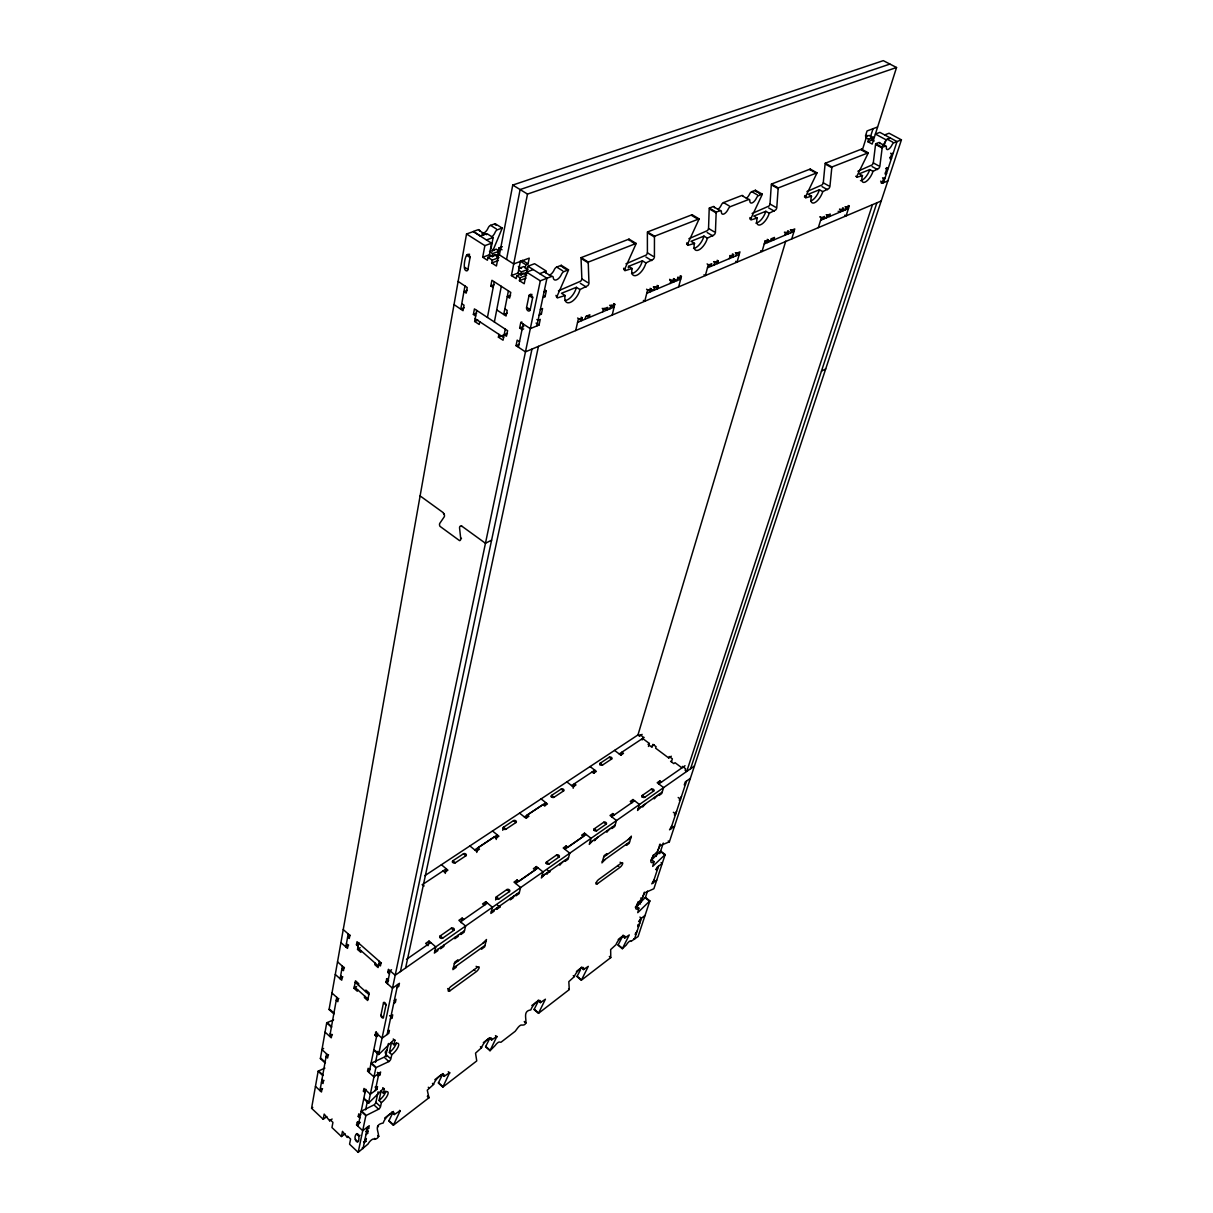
<?xml version="1.0" encoding="UTF-8"?>
<svg xmlns="http://www.w3.org/2000/svg" width="1213" height="1213" viewBox="0 0 1213 1213"><rect width="100%" height="100%" fill="white"/><g stroke="black" fill="none" stroke-linecap="round" stroke-linejoin="round"><path stroke-width="1.5" d="M625.923 263.858L646.362 254.988A3.184 1.516 -59.9 0 0 647.408 252.82L647.378 232.729A3.23 1.547 -60.3 0 1 647.499 231.971L692.092 214.731L699.082 218.856L654.58 236.232A3.23 1.547 -60.2 0 0 654.459 236.99L654.414 257.065A3.184 1.516 -59.8 0 1 653.352 259.233L645.923 262.948A11.175 5.352 -59.6 0 1 636.658 275.321A11.175 5.352 -59.6 0 1 632.109 268.528L628.577 266.36A11.175 5.383 -59.7 0 0 628.289 267.921M538.436 1000.937L534.054 1009.58L538.466 1013.355L545.41 999.209L540.391 1002.62A7.263 2.305 -50.6 0 0 536.904 1001.756A7.263 2.305 -50.6 0 0 530.839 1009.929C519.619 1011.308 531.4 1025.834 521.726 1025.076A4.17 1.319 -50.3 0 0 517.299 1028.472L515.191 1031.308L500.954 1042.27L499.665 1042.073A4.215 1.349 -50 0 0 495.131 1045.561L490.007 1050.716L485.549 1046.804L489.082 1039.708M688.863 238.734L707.497 230.591A3.093 1.41 -60.3 0 0 708.544 228.484L709.196 208.818A3.139 1.44 -60.7 0 1 709.332 208.075L713.199 206.574A3.108 1.425 -60.7 0 1 714.427 207.711M746.389 198.295A6.141 2.744 -60.9 0 0 749.589 194.095L750.028 193.292A3.063 1.365 -60.9 0 1 751.742 191.669L755.426 190.244L762.295 194.171L758.61 195.611A3.078 1.349 -60.8 0 0 756.912 197.234L756.457 198.037A6.156 2.729 -60.8 0 1 752.151 202.889A6.156 2.729 -60.8 0 1 749.831 200.63A3.078 1.365 -60.8 0 0 748.679 199.493L730.423 206.619A3.108 1.41 -60.7 0 0 728.679 208.272L728.225 209.091A6.232 2.82 -60.7 0 1 723.812 214.034A6.232 2.82 -60.7 0 1 721.371 211.759A3.123 1.425 -60.6 0 0 720.143 210.622L716.292 212.139A3.139 1.425 -60.6 0 0 716.155 212.882L715.412 232.547A3.093 1.41 -60.3 0 1 714.381 234.655L707.406 238.157A10.872 4.973 -60.1 0 1 698.461 250.105A10.872 4.973 -60.1 0 1 694.518 243.358L691.046 241.296L703.965 236.11L707.406 238.157M538.466 1013.355L569.276 989.596L568.821 981.635L574.371 976.571A7.081 2.214 -51.1 0 1 580.314 968.581A7.081 2.214 -51.1 0 1 583.498 969.581L588.29 966.352L581.361 980.21L610.776 957.603L610.655 949.567L615.992 944.684A6.899 2.123 -51.6 0 1 621.799 936.876A6.899 2.123 -51.6 0 1 624.725 937.998L629.289 934.935L622.314 948.702L617.978 945.185L623.209 935.162M752.105 213.473L768.981 206.058A3.002 1.304 -60.7 0 0 770.012 204.027L771.301 184.785A3.048 1.334 -61.1 0 1 771.453 184.058L810.223 169.062L816.971 172.822A2.987 1.258 -61.1 0 1 816.683 173.595L805.796 196.218A2.957 1.243 -60.8 0 0 805.72 197.84L811.527 196.172A10.265 4.276 -60.8 0 0 814.439 202.783A10.265 4.276 -60.8 0 0 822.763 191.639L828.904 188.515A2.926 1.213 -60.9 0 0 829.919 186.529L831.8 167.682A2.972 1.228 -61.2 0 1 831.966 166.969L868.25 152.808L861.624 149.199A2.896 1.183 -61.4 0 1 861.412 149.76M490.007 1050.716L496.921 1036.387L491.614 1039.981A7.49 2.411 -49.9 0 0 487.793 1039.298A7.49 2.411 -49.9 0 0 481.561 1047.683L475.526 1053.157L476.754 1060.935L442.836 1087.075L438.333 1083.027L442.972 1073.566M816.971 172.822L778.291 187.924A3.048 1.319 -61 0 0 778.14 188.652L776.76 207.893A3.002 1.304 -60.6 0 1 775.729 209.925L769.224 213.23A10.538 4.594 -60.5 0 1 760.612 224.754A10.538 4.594 -60.5 0 1 757.23 218.067L753.834 216.096L765.843 211.274L769.224 213.23M324.887 1068.092L318.594 1070.958A2.305 0.849 -47.8 0 0 318.14 1071.246L311.574 1108.288L323.219 1119.296L324.174 1114.095L329.678 1120.827L329.936 1119.523L332.938 1122.374L331.953 1127.544L341.459 1136.536L342.475 1131.365L347.297 1137.46L347.57 1136.156L350.602 1139.037L349.556 1144.193L358.184 1152.35L368.085 1143.995A4.564 1.501 -48.3 0 1 371.466 1139.962A4.564 1.501 -48.3 0 1 374.104 1139.356C385.4 1137.718 369.586 1125.467 383.217 1123.026A7.96 2.623 -48.6 0 1 389.767 1114.231A7.96 2.623 -48.6 0 1 394.286 1114.55L400.26 1110.653L393.346 1125.239L388.812 1121.024L393.437 1111.442M806.948 191.563L822.262 184.801A2.926 1.213 -61 0 0 823.278 182.814L825.098 163.967A2.972 1.243 -61.3 0 1 825.249 163.255L862.761 148.653L866.977 135.386L865.476 135.962L867.068 130.943L877.484 127.031M857.879 171.23L872.283 164.832A2.851 1.137 -61.1 0 0 873.299 162.906L875.559 144.438A2.896 1.152 -61.4 0 1 875.725 143.74L878.894 142.528A2.866 1.152 -61.4 0 1 879.774 143.65M393.346 1125.239L428.932 1097.795L427.279 1090.138L433.587 1084.437A7.718 2.517 -49.3 0 1 439.97 1075.855A7.718 2.517 -49.3 0 1 444.125 1076.371L449.705 1072.565L442.836 1087.075M651.775 859.774L660.645 851.026L665.179 854.559L652.7 866.4L653.989 861.624A7.111 2.274 -52.4 0 1 651.108 860.062A7.111 2.274 -52.4 0 1 657.112 851.996L659.948 845.734L669.379 841.822L901.426 139.844L893.905 142.785A2.866 1.137 -61.4 0 0 892.389 144.271L891.964 145.014A5.747 2.274 -61.4 0 1 888.068 149.457A5.747 2.274 -61.4 0 1 886.354 147.213A2.881 1.137 -61.3 0 0 885.49 146.076L882.321 147.319A2.896 1.152 -61.4 0 0 882.154 148.001L879.819 166.469A2.851 1.137 -61.1 0 1 878.803 168.395L873.026 171.367A10.007 4.003 -61 0 1 864.96 182.177A10.007 4.003 -61 0 1 862.473 175.627L859.183 173.823L869.766 169.577L873.026 171.367M569.322 989.429L568.594 988.671M323.916 1061.026L325.448 1062.452A2.32 0.849 -47.9 0 1 324.963 1062.846L320.368 1058.6L326.706 1022.862A2.35 0.895 -48.1 0 1 327.176 1022.589L333.605 1019.845M334.182 1013.522A2.381 0.91 -48.2 0 1 333.802 1013.81L329.072 1009.519L466.535 233.988L473.282 231.607L491.583 243.207L489.415 254.775L482.713 257.232L484.866 245.633L491.583 243.207M326.585 1053.87L319.959 1090.608L322.582 1088.698M336.774 997.359L329.739 1036.387L332.423 1034.492M342.384 966.17L340.11 978.77L342.87 976.89M348.192 933.919L345.857 946.959L348.647 945.079M464.973 285.874L460.804 309.042L464.321 307.677M378.759 1136.49L378.001 1135.777M358.108 946.292L356.44 944.836L357.031 941.697L381.049 962.819L380.427 965.942L378.729 964.456L381.352 962.652M475.678 315.941L473.388 314.44L474.419 308.906L507.595 330.679L506.473 336.213L504.153 334.682L507.428 333.348M361.14 950.795L360.852 952.357L357.532 949.415L358.699 943.168M479.741 321.718L479.226 324.478L474.647 321.46L476.724 310.422M487.944 257.338L492.266 260.098L498.968 257.611L494.646 254.866L487.944 257.338L487.414 260.234L482.713 257.232M490.962 249.074L493.13 237.536L486.959 233.654L480.272 236.035M357.608 989.747L357.319 991.248L354.06 988.337L355.485 980.786L358.76 983.713L358.472 985.229M492.66 253.608L489.506 251.591L496.162 249.165L499.316 251.152L492.66 253.608L492.114 256.489L497.103 254.654M520.165 261.129L525.866 264.737L528.064 263.903L529.247 258.111L513.706 263.964L498.649 254.396L496.435 265.996L491.72 262.978L492.266 260.098M493.16 287.481L490.825 285.98L491.917 280.279L510.764 292.424L509.627 298.125L507.261 296.594L510.582 295.305M497.118 257.823L499.013 247.907L502.349 246.679M487.444 317.442L494.252 281.795M499.407 254.866L512.75 185.058L883.291 60.65L896.543 67.503L872.208 144.059L867.871 141.724L868.675 139.237L874.3 136.978M494.373 322.006L501.303 286.329M506.549 259.4L520.119 189.562L889.902 64.077M364.688 996.085L364.4 997.586L367.675 1000.528L369.161 992.992L365.871 990.066L365.583 991.567M375.06 963.061L374.756 964.623L378.107 967.58L379.366 961.348M505.275 329.148L503.046 340.201L498.407 337.138L498.952 334.394M508.399 290.893L503.744 314.485L507.14 313.121M516.768 275.73L519.998 277.792L526.654 275.23L523.425 273.168L516.768 275.73L516.192 278.626L511.416 275.578L527.503 194.08L896.543 67.503M511.416 275.578L518.087 273.031L520.392 261.447M533.235 269.574L526.563 272.121L524.213 283.751L519.422 280.688L519.998 277.792M518.694 268.482L523.667 266.587L528.034 269.362L521.408 271.894L520.832 274.775L527.443 272.243M525.184 268.134L525.866 264.737M526.275 274.502L527.958 266.223L534.584 263.706L546.29 271.09L539.679 273.653M367.039 1129.591L368.661 1128.348L369.222 1125.725L362.717 1130.683L356.531 1124.891L357.896 1121.631M359.806 1117.946L358.244 1116.491L358.79 1113.822L360.352 1115.278M365.007 1092.625L363.43 1091.169L363.991 1088.425L370.314 1094.262L376.94 1089.319L377.516 1086.575L375.863 1087.803L375.075 1087.075M377.561 1075.294L378.35 1076.022L380.018 1074.794L380.609 1072.004L373.938 1076.932L367.554 1071.079L368.13 1068.274L369.722 1069.73M377.789 1035.781L376.515 1036.706L374.893 1035.22L376.333 1031.687M397.045 987.594L398.774 986.381L399.426 983.303L392.481 988.186L385.734 982.227L387.25 978.527M389.449 973.887L387.751 972.401L388.387 969.278L395.195 975.252L694.427 766.055M881.229 200.979L525.456 351.861L516.056 345.66L517.193 340.125L519.543 341.672M523.682 328.92L522.03 329.602L519.664 328.056L520.817 322.446L521.924 321.991M356.501 1133.988C351.725 1138.476 359.852 1148.226 358.805 1136.156A1.698 0.804 55 0 0 357.85 1134.094A1.698 0.804 55 0 0 356.501 1133.988L358.805 1136.156L360.018 1135.232M358.078 1126.331L365.568 1089.88M369.146 1072.535L377.122 1033.779M380.912 1015.326L383.49 1002.802A1.82 0.925 56 0 1 384.976 1002.787A1.82 0.925 56 0 1 385.992 1005.031L383.399 1017.54A1.804 0.91 55.9 0 1 381.928 1017.555A1.804 0.91 55.9 0 1 380.912 1015.326L383.399 1017.54M387.417 983.713L390.086 970.764M518.406 347.206L523.182 323.977M526.578 307.465L529.111 295.184L530.612 294.228L532.765 297.124L530.172 309.785A2.517 1.729 68.9 0 1 527.943 310.755A2.517 1.729 68.9 0 1 526.578 307.465L528.974 309.012M428.932 1097.795L427.431 1096.431M365.629 1109.834L367.433 1101.116M375.499 1062.376L377.789 1051.368M358.184 1152.35L365.841 1115.687A2.335 0.788 -48.3 0 1 366.296 1115.399L378.623 1109.228A2.32 0.773 -48.5 0 0 380.533 1106.665L381.398 1102.647A8.142 2.76 -48.6 0 0 388.084 1093.656A8.142 2.76 -48.6 0 0 383.429 1093.216L381.079 1091.048L379.062 1100.494L381.398 1102.647M364.234 1098.387A2.35 0.804 -48.3 0 1 363.748 1098.796L368.464 1103.163L375.863 1067.774A2.396 0.834 -48.5 0 1 376.318 1067.47L388.888 1061.557A2.365 0.834 -48.7 0 0 390.844 1058.919L391.769 1054.688A8.324 2.926 -48.8 0 0 398.637 1045.454A8.324 2.926 -48.8 0 0 393.922 1044.727L391.496 1042.543L389.358 1052.505L391.769 1054.688M374.135 1049.836A2.411 0.864 -48.6 0 1 373.756 1050.124L378.623 1054.552L540.301 280.84L551.597 276.443A3.366 1.729 -59.1 0 1 553.249 277.565A6.732 3.457 -59.3 0 0 556.54 279.809A6.732 3.457 -59.3 0 0 561.483 274.35A3.351 1.713 -59.3 0 1 563.939 271.621L568.503 269.832L561.27 265.298L556.706 267.072A3.351 1.713 -59.3 0 0 554.235 269.786A6.717 3.472 -59.3 0 1 549.307 275.23M367.6 1126.953L363.005 1148.62L362.247 1147.907M375.287 1090.548L378.941 1073.232M387.129 1034.522L397.697 984.516M400.426 971.598L531.976 349.101M536.874 325.918L546.942 278.247L527.958 266.223M363.521 1141.888L364.279 1142.616L365.886 1141.372L365.674 1138.067M365.977 1134.595L367.6 1133.367L368.146 1130.743L366.523 1131.987L365.765 1131.259M390.389 1019.056L392.102 1017.843L392.724 1014.856L391.026 1016.085M520.817 322.446L530.308 328.632L539.057 325.023L540.24 319.398L538.056 320.293L536.874 319.519M539.163 315.107L541.347 314.212L542.545 308.542L540.361 309.436M542.878 297.534L545.062 296.654L546.29 290.908L545.077 290.134M365.841 1115.687L361.156 1111.335A2.335 0.788 -48.3 0 1 361.626 1111.032L373.968 1104.907A2.32 0.788 -48.4 0 0 375.863 1102.359L378.107 1091.821M375.863 1067.774L371.026 1063.361A2.396 0.849 -48.5 0 1 371.496 1063.073L384.096 1057.19A2.365 0.834 -48.7 0 0 386.052 1054.567L388.418 1043.468M405.627 967.959L538.451 346.357M383.429 1093.216L384.309 1089.138L382.747 1087.697M393.922 1044.727L394.847 1040.436L393.224 1038.965M427.992 945.731L429.038 941.076L435.785 946.883L434.375 953.084L437.726 950.734L438.075 949.188M445.247 873.436L446.278 868.796L422.2 884.777M452.54 862.322L452.889 860.775L463.442 853.8A1.713 1.243 12.5 0 1 465.822 854.013A1.713 1.243 12.5 0 1 465.868 855.802L455.33 862.792A1.713 1.258 12.2 0 1 452.919 862.579A1.713 1.258 12.2 0 1 452.889 860.775L455.33 862.792M575.705 330.558L578.176 319.656L582.316 317.912L581.148 317.169M439.864 937.482L440.213 935.92L451.266 928.233A1.789 1.349 12.5 0 1 453.768 928.445A1.789 1.349 12.5 0 1 453.783 930.386L442.73 938.089A1.789 1.365 12 0 1 440.228 937.876A1.789 1.365 12 0 1 440.213 935.92L442.73 938.089M582.316 317.912L581.694 320.641L577.615 318.033M440.865 947.232L440.501 948.778L443.837 946.443L444.185 944.897M585.121 319.201L585.743 316.472L589.852 314.758L589.23 317.488L586.895 316.002M455.209 937.164L454.845 938.71L458.135 936.406L458.499 934.859M602.77 311.786L603.407 309.088L607.44 307.389L606.788 310.103L603.892 308.269M476.754 852.466L477.846 847.842L494.267 836.925L495.874 838.228L498.922 836.197L492.493 830.996M461.061 922.729L462.153 918.089L463.836 919.499M461.228 932.949L460.864 934.495L464.124 932.206L465.61 926.035L458.893 920.349L462.153 918.089M613.611 303.584L614.779 304.311L610.776 305.994L610.139 308.693L608.971 307.966M612.201 315.077L614.779 304.311M456.497 965.851L456.133 967.322L452.919 969.627L454.708 962.182L457.923 959.877L457.574 961.378M496.208 839.502L497.33 834.908L474.738 849.904M502.743 830.314L503.501 827.251L513.524 820.61A1.668 1.183 14 0 1 515.843 820.837A1.668 1.183 14 0 1 515.919 822.535L505.927 829.192A1.683 1.198 13.7 0 1 503.577 828.964A1.683 1.198 13.7 0 1 503.501 827.251L505.927 829.192M485.003 904.792L485.776 901.699L492.448 907.263L490.901 913.419L494.07 911.19L494.449 909.659M481.849 947.687L481.485 949.173L484.609 946.928L486.474 939.514L482.971 943.244M495.632 899.94L496.405 896.862L506.852 889.584A1.729 1.274 14.3 0 1 509.278 889.796A1.729 1.274 14.3 0 1 509.354 891.646L498.907 898.924A1.744 1.289 14 0 1 496.481 898.712A1.744 1.289 14 0 1 496.405 896.862L498.907 898.924M650.107 288.33L651.26 289.028L650.593 291.696L646.574 289.21M497.087 907.824L496.693 909.356L499.832 907.142L500.226 905.611M657.112 285.404L658.265 286.101L654.444 287.693L653.777 290.362L652.624 289.649M658.265 286.101L657.582 288.755L654.156 286.647M526.533 818.032L527.321 814.969L542.954 804.613L544.546 805.872L547.457 803.946L541.089 798.912M510.658 898.302L510.248 899.834L513.357 897.665L513.751 896.134M670.167 283.478L670.85 280.825L674.595 279.263L673.442 278.565M516.283 883.034L517.087 879.971L518.739 881.335L535.039 870.009L533.402 868.675L536.419 866.567L543.03 871.92L541.347 878.015L544.773 874.391M674.595 279.263L673.897 281.901L669.637 279.293M516.344 894.315L515.934 895.846L519.028 893.678L520.635 887.552L513.994 882.109L517.087 879.971M678.658 286.89L681.403 276.412L680.266 275.715M545.046 805.72L545.85 802.688L524.365 816.956M551.248 796.911L551.642 795.379L561.179 789.072A1.622 1.122 15.2 0 1 563.439 789.299A1.622 1.122 15.2 0 1 563.56 790.921L554.038 797.259A1.638 1.137 15 0 1 551.763 797.032A1.638 1.137 15 0 1 551.642 795.379L554.038 797.259M535.6 869.63L536.419 866.567M546.168 863.52L546.593 861.988L556.494 855.074A1.683 1.213 15.7 0 1 558.859 855.301A1.683 1.213 15.7 0 1 558.981 857.06L549.064 863.974A1.698 1.228 15.5 0 1 546.699 863.762A1.698 1.228 15.5 0 1 546.593 861.988L549.049 863.974M547.275 872.632L546.851 874.164L550.262 870.54M714.032 265.041L714.745 262.448L718.293 260.962L717.171 260.279M718.293 260.962L717.58 263.539L714.214 261.523M573.158 788.268L574.401 783.734L575.978 784.963L573.173 786.828L566.85 781.915M560.163 863.595L559.739 865.112L563.105 861.533M729.347 258.596L730.059 256.034L733.562 254.563L732.44 253.896M565.303 848.979L566.168 845.931L567.805 847.235L583.271 836.47L581.634 835.181L584.514 833.179L591.049 838.335L589.275 844.384L592.581 840.867M733.562 254.563L732.834 257.141L730.044 255.473M565.561 859.82L565.137 861.336L568.063 859.274L569.776 853.194L563.226 847.978L566.168 845.931M735.745 255.913L736.473 253.35L739.945 251.895L737.049 262.129L735.7 261.326M593.945 773.197L594.795 770.179L571.581 785.599M599.783 764.736L600.208 763.235L609.26 757.23A1.592 1.077 16.3 0 1 611.458 757.458A1.592 1.077 16.3 0 1 611.61 759.02L602.558 765.024A1.592 1.077 16.1 0 1 600.359 764.812A1.592 1.077 16.1 0 1 600.208 763.235L602.558 765.024M583.65 836.212L584.514 833.179M593.809 830.359L594.249 828.843L603.68 822.278A1.653 1.152 16.8 0 1 605.954 822.49A1.653 1.152 16.8 0 1 606.121 824.188L596.69 830.753A1.653 1.168 16.6 0 1 594.4 830.541A1.653 1.168 16.6 0 1 594.249 828.843L596.69 830.753M767.238 239.34L768.345 239.992L767.602 242.524L764.827 240.902M594.961 839.214L594.506 840.715L597.797 837.213M621.041 755.168L621.92 752.181L623.482 753.364L620.798 755.138L614.551 750.407M607.213 830.617L606.758 832.118L610.018 828.646M784.735 235.322L785.493 232.805L788.768 231.44L787.662 230.804M611.898 816.561L612.808 813.559L614.415 814.818M424.838 875.68L637.962 734.942L785.751 241.084M788.768 231.44L788.01 233.942L785.266 232.35M612.353 827.008L611.898 828.524L614.688 826.569L616.492 820.534L610.018 815.485L612.808 813.559M637.947 734.957L639.509 736.109L639.948 734.623L643.057 736.943L642.162 739.93M790.74 232.805L791.498 230.303L794.742 228.939L791.74 238.931M605.135 859.456L601.936 862.883L604.135 855.59L606.894 853.634L606.455 855.089M648.455 746.465L649.364 743.493L642.617 738.444M632.094 802.536L633.004 799.534L639.463 804.492L637.598 810.481L640.782 807.085M652.033 747.314L652.943 744.342L656.081 746.692L655.626 748.178L668.727 757.989L671.32 756.215M626.894 843.884L626.454 845.325L629.138 843.399L631.382 836.151L628.243 839.532M641.844 796.926L642.299 795.425L651.26 789.193A1.607 1.092 17.8 0 1 653.473 789.42A1.607 1.092 17.8 0 1 653.671 791.028L644.725 797.275A1.622 1.107 17.6 0 1 642.496 797.062A1.622 1.107 17.6 0 1 642.299 795.425L644.725 797.275M818.32 227.65L821.383 217.779L824.522 216.46L823.748 218.931L819.943 216.763M643.026 805.508L642.572 806.994L645.725 803.613M826.356 217.84L827.13 215.368L830.253 214.064L829.48 216.521L826.22 214.686M654.671 797.35L654.186 798.836L657.325 795.485M658.917 783.886L659.857 780.899L661.464 782.112M842.535 207.848L843.626 208.454L840.548 209.743L839.775 212.199L838.153 211.274M668.727 757.989L669.197 756.503L672.366 758.868L671.426 761.84M843.626 208.454L842.838 210.91L840.139 209.394M659.538 793.924L659.068 795.425L661.722 793.56L663.617 787.601L657.203 782.734L659.857 780.899M845.385 209.849L846.174 207.393L849.206 206.119L848.13 205.513M870.388 137.008L873.042 128.699M849.206 206.119L846.098 215.869L844.809 215.141M635.263 907.172A6.96 2.183 -52 0 0 636.598 906.354L638.083 901.775M651.002 860.305A7.111 2.29 -52.4 0 0 651.699 859.835L653.261 855.044M884.292 145.075L886.006 139.768L890.463 138.055M638.205 905.429L639.039 902.836L640.509 904.003M636.598 906.354L638.811 908.112L637.75 912.676L649.865 900.88L645.452 897.393L636.749 906.066M638.811 908.112A6.96 2.168 -52 0 1 635.946 906.824A6.96 2.168 -52 0 1 641.813 898.939L644.543 892.92L653.883 888.735L665.179 854.559M641.055 902.305L644.376 892.177M656.051 856.393L660.084 844.036M645.301 897.832L647.515 891.085M659.796 853.634L663.268 843.05M872.465 204.694L686.725 771.453L685.118 770.255L685.618 768.769L682.419 766.389M637.189 930.978L635.127 934.45L636.355 933.51L635.627 932.918M639.767 923.138L637.704 926.626L638.917 925.686L637.841 924.822M638.584 921.152L639.312 921.744L640.146 919.181L645.043 915.451M653.883 880.244L651.76 883.837L656.718 880.122M655.626 869.19L656.385 869.782L657.279 867.083L662.253 863.383L661.13 862.504M880.941 182.723L882.018 183.33L883.61 178.447L885.081 177.841M886.551 167.576L888.174 168.455L886.703 169.047L885.081 173.959L886.551 173.368L885.475 172.777M893.193 153.217L891.707 153.808L890.084 158.767L891.555 158.175L889.917 157.296M653.003 882.897L658.523 866.158M670.789 828.888L686.528 781.066M690.576 768.754L876.863 202.829M649.865 900.88L638.068 936.557L630.972 941.409A3.897 1.183 -51.7 0 0 629.213 941.515A3.897 1.183 -51.7 0 0 626.348 944.972L622.314 948.702M492.721 251L501.924 228.923A3.305 1.804 -60 0 0 502.182 228.074L495.222 223.708L490.583 225.345A3.275 1.804 -60 0 0 488.142 227.999A6.596 3.639 -60 0 1 482.001 233.518M580.496 969.763L576.979 976.571L581.33 980.301M558.42 290.817L580.8 281.143A3.275 1.638 -59.2 0 0 581.861 278.914L581.042 258.399A3.321 1.683 -59.7 0 1 581.133 257.626L629.016 239.113L636.128 243.434L588.335 262.084A3.336 1.668 -59.6 0 0 588.244 262.872L588.972 283.372A3.275 1.638 -59.2 0 1 587.911 285.601L579.95 289.558A11.524 5.777 -59 0 1 570.353 302.371A11.524 5.777 -59 0 1 565.122 295.532L557.328 297.928A3.321 1.683 -58.8 0 1 557.131 296.169L568.245 270.696A3.351 1.713 -59.3 0 0 568.503 269.832M632.094 268.528L624.892 270.711A3.23 1.562 -59.6 0 1 624.771 268.983L635.855 244.268A3.245 1.577 -60 0 0 636.128 243.434M694.518 243.358L687.816 245.36A3.123 1.44 -60.1 0 1 687.771 243.661L698.794 219.659A3.154 1.456 -60.5 0 0 699.082 218.856M757.23 218.067L751.014 219.887A3.033 1.334 -60.5 0 1 751.029 218.234L762.007 194.959A3.063 1.349 -60.9 0 0 762.295 194.171M368.464 1103.163A2.365 0.804 -48.4 0 0 368.949 1102.753L382.974 1089.001A2.335 0.804 -48.6 0 1 384.309 1089.138M378.623 1054.552A2.411 0.849 -48.6 0 0 379.108 1054.142L393.497 1040.208A2.396 0.849 -48.9 0 1 394.847 1040.436M364.825 1140.023L366.447 1138.78M639.312 921.744L640.54 920.803L639.812 920.227M384.627 1118.068L391.996 1112.442A7.96 2.638 -48.6 0 0 392.087 1111.745M434.83 1079.691L441.85 1074.324L444.125 1076.371M483.335 1042.619L489.355 1038.025L491.614 1039.981M531.794 1005.577L538.163 1000.725A7.263 2.32 -50.6 0 0 538.314 1000.028M576.433 971.461L581.3 967.747A7.081 2.214 -51.1 0 0 581.467 967.064M618.175 939.559L622.542 936.224A6.899 2.123 -51.6 0 0 622.724 935.541M356.531 1124.891L360.064 1122.207M341.459 1136.536L345.099 1133.791M359.836 1122.768L358.623 1123.693L357.077 1122.252M358.244 1116.491L360.701 1114.641M363.43 1091.169L365.917 1089.319M329.678 1120.827L332.119 1119.008M656.385 869.782L657.628 868.857L656.885 868.265M323.219 1119.296L326.858 1116.582M311.574 1108.288L312.787 1107.393M367.554 1071.079L370.056 1069.229M477.346 967.337L451.145 986.321A3.487 1.228 -49.7 0 0 448.219 990.233A3.487 1.228 -49.7 0 0 450.099 990.672L476.254 971.689A3.442 1.198 -50.1 0 0 479.12 967.822A3.442 1.198 -50.1 0 0 477.346 967.337L476.133 966.306M621.268 863.125L598.752 879.44A3.199 1.061 -51.8 0 0 596.053 883.049A3.199 1.061 -51.8 0 0 597.463 883.701L619.964 867.371A3.154 1.046 -52.1 0 0 622.618 863.808A3.154 1.046 -52.1 0 0 621.268 863.125L620.101 862.2M387.751 1031.596L389.434 1030.368L388.812 1033.294L382.034 1038.207L375.484 1032.308M671.714 826.068L669.531 829.798L674.564 826.144M323.947 1080.358L321.49 1082.148L323.007 1083.573L323.492 1080.889L321.976 1079.464M374.893 1035.22L377.713 1033.188M453.268 968.141L484.973 945.443M602.361 861.412L629.562 841.943M676.611 811.209L674.398 814.969L675.671 814.059L673.351 812.285M454.329 963.668L486.095 941M603.68 857.045L630.927 837.607M328.587 1054.855L326.085 1056.629L327.616 1058.054L328.132 1055.295L321.961 1049.609L323.644 1048.426M394.301 1000.558L396.014 999.345L395.377 1002.363L393.664 1003.591M681.494 796.365L679.265 800.155L680.538 799.261L678.188 797.472M685.572 783.992L684.284 784.902L685.254 781.96L690.364 778.352M434.724 951.538L464.488 930.659M491.28 911.888L519.422 892.162M541.771 876.499L568.503 857.773M589.715 842.883L615.143 825.052M638.068 808.995L662.192 792.074M385.734 982.227L388.63 980.195M429.038 941.076L425.657 943.411L427.34 944.866M485.776 901.699L482.577 903.912L484.245 905.307M633.004 799.534L630.275 801.429L631.882 802.672M387.751 972.401L391.526 969.763M406.491 959.362L430.721 942.516M460.576 921.774L487.429 903.094M515.661 883.473L538.056 867.902M564.849 849.267L586.152 834.468M611.625 816.758L634.611 800.777M658.811 783.947L685.027 765.721M338.806 998.526L336.244 1000.285L337.836 1001.726L338.366 998.784L331.998 993.038M354.06 988.337L356.652 986.548M344.431 967.443L341.839 969.202L343.461 970.658L344.007 967.61L337.532 961.833M357.532 949.415L360.155 947.656M654.216 744.676L651.184 746.708L648.06 744.373L649.364 743.493M356.44 944.836L359.078 943.062M619.236 753.955L644.179 737.398M350.269 935.314L347.631 937.073L349.283 938.528L349.844 935.375L343.249 929.567M639.509 736.109L642.117 734.381M491.599 540.134L485.458 543.288L462.183 526.412L460.243 526.169A3.002 1.895 63.3 0 0 459.575 528.14L460.728 538.678A2.987 1.88 63.1 0 1 459.575 540.649L439.955 526.321A2.972 1.865 63.5 0 1 439.758 523.394L444.155 516.95A2.987 1.88 63.7 0 0 444.307 514.6L442.79 512.341L420.107 495.905M821.474 371.117L825.704 368.934M460.728 538.678L461.501 538.284M577.555 322.385L614.127 307.01L611.049 305.07M646.756 293.303L680.72 279.035L677.688 277.186M707.482 267.8L739.233 254.472L736.246 252.698M764.251 243.934L793.984 231.44L791.058 229.742M820.61 220.25L848.433 208.56L845.552 206.953M516.056 345.66L519.331 344.295M651.26 289.028L647.424 290.65L644.755 301.264L643.375 300.415M681.403 276.412L677.688 277.959L677.006 280.597L675.868 279.9M768.345 239.992L764.978 241.402L762.037 251.531L760.703 250.742M882.018 183.33L887.855 180.904M519.664 328.056L523.773 326.373M498.407 337.138L503.319 335.122M862.458 175.627L857.045 177.174A2.881 1.168 -61 0 1 857.166 175.582L867.962 153.551A2.911 1.168 -61.3 0 0 868.25 152.808M579.95 289.558L576.387 287.314L561.528 293.273L565.106 295.547M628.577 266.36L642.405 260.81L645.923 262.948M822.778 191.639L819.442 189.759L808.176 194.277L811.527 196.172M544.091 291.772L546.29 290.908M474.647 321.46L477.937 320.156M531.976 294.38L529.035 295.532L532.643 297.852M473.388 314.44L476.694 313.136M519.422 280.688L526.063 278.111M718.035 209.333A6.232 2.851 -60.8 0 0 721.295 205.058L721.735 204.239A3.108 1.41 -60.7 0 1 723.494 202.586L741.78 195.52A3.078 1.38 -60.8 0 1 742.902 196.051M867.871 141.724L872.344 140.011L873.133 137.524L869.19 135.386L866.203 136.523M884.641 134.931L889.068 133.233L901.426 139.844M490.825 285.98L494.146 284.706M467.248 290.392L463.942 291.651L466.217 293.137L467.232 287.542L458.12 281.416M491.72 262.978L498.407 260.492M469.598 254.199L466.611 255.291L470.083 257.52M486.443 239.947L493.13 237.536M486.58 234.7A3.321 1.82 -59.7 0 0 485.018 234.185L480.303 235.853L473.313 231.425L478.028 229.773A3.305 1.835 -59.8 0 1 479.605 230.303L479.787 230.955M502.182 228.074L497.542 229.712A3.29 1.789 -59.9 0 0 495.101 232.38A6.611 3.624 -59.9 0 1 491.583 236.99M461.152 525.972L462.183 526.412M892.813 142.194L887.34 139.252A2.866 1.137 -61.4 0 0 885.808 140.723L885.384 141.466A5.747 2.29 -61.5 0 1 882.458 145.333M886.006 139.768L875.407 134.067L879.865 132.369L897.014 141.572L883.473 182.723L880.623 181.146M879.986 143.119L885.49 146.076M871.298 139.45L874.164 140.996M866.037 137.797L868.675 139.237M875.725 143.74L882.321 147.319M876.65 145.029L882.154 148.001M890.63 153.217L891.707 153.808M861.321 149.942L865.748 152.353M885.626 168.471L886.703 169.047M873.284 162.906L878.728 165.878M872.086 166.575L877.515 169.547M882.533 177.856L883.61 178.447M855.696 176.264L856.803 176.871M825.249 163.255L831.966 166.969M826.205 164.589L831.8 167.682M811.057 170.457L809.935 169.835A2.972 1.258 -61.2 0 0 810.223 169.062M812.179 171.078L813.301 171.715M814.439 172.337L815.561 172.974M823.278 182.814L828.813 185.907M822.02 186.605L827.539 189.713M845.082 206.786L846.174 207.393M839.472 209.136L840.548 209.743M804.674 195.596L805.796 196.218M804.416 196.87L805.538 197.507M771.453 184.058L778.291 187.924M772.438 185.422L778.14 188.652M820.291 217.157L821.383 217.779M756.275 191.699L757.428 192.351M758.565 193.003L760.854 194.307M751.742 191.669L757.473 194.959M770.012 204.027L775.638 207.241M768.693 207.939L774.319 211.168M742.932 196.188L748.679 199.493M790.391 229.666L791.498 230.303M784.386 232.168L785.493 232.805M749.892 217.567L751.029 218.234M723.494 202.586L729.271 205.952M749.755 218.84L750.892 219.508M771.513 238.673L773.727 239.962L774.47 237.43L771.134 238.825L770.391 241.357L769.285 240.705M714.351 207.241L720.143 210.622M709.332 208.075L716.292 212.139M710.348 209.485L716.155 212.882M691.804 215.55L697.627 218.977M708.544 228.484L714.275 231.865M707.149 232.562L712.88 235.944M735.351 252.683L736.473 253.35M686.603 242.964L687.771 243.661M686.619 244.222L687.771 244.92M713.608 261.765L714.745 262.448M707.103 263.918L711.045 266.284L711.758 263.691L708.18 265.192L705.344 275.563L703.995 274.745M647.499 231.971L654.58 236.232M648.561 233.442L654.459 236.99M629.926 240.674L628.728 239.947A3.245 1.592 -60.1 0 0 629.016 239.113M631.109 241.387L634.657 243.54M647.408 252.82L653.231 256.368M645.938 257.035L651.775 260.598M669.697 280.127L670.85 280.825M512.75 185.058L527.503 194.08M623.588 268.255L624.771 268.983M653.307 286.996L654.444 287.693M623.755 269.498L624.938 270.226M581.133 257.626L588.335 262.084M582.24 259.142L588.244 262.872M496.132 225.284L494.98 224.572A3.29 1.804 -60.1 0 0 495.222 223.708M581.861 278.914L587.789 282.629M562.21 266.905L563.408 267.664M564.015 268.043L567.032 269.938M490.583 225.345L496.39 228.984M556.706 267.072L562.741 270.848M580.314 283.296L586.243 287.026M609.623 305.267L610.776 305.994M479.196 230.5L485.018 234.185M545.532 272.607L551.597 276.443M602.239 308.345L603.407 309.088M522.363 260.295L528.064 263.903M499.013 247.907L502.015 249.802M492.721 249.393L494.434 250.484M518.345 266.466L521.499 268.467M466.535 233.988L484.866 245.633M526.563 272.121L540.301 280.84M518.497 270.029L521.408 271.894M555.933 295.411L557.131 296.169M556.282 296.624L557.48 297.382M489.415 254.775L492.539 256.762M518.087 273.031L521.256 275.048M543.864 295.881L545.062 296.654M540.149 313.454L541.347 314.212M464.488 267.178L467.945 269.407M527.776 308.238L530.172 309.785M536.085 323.098L539.057 325.023M504.851 308.86L507.201 310.392L506.079 316.017L496.724 309.906M461.759 303.69L464.033 305.191L463.032 310.71L454.011 304.584M475.178 318.716L503.622 337.457M681.933 767.874L675.065 762.719L673.761 763.614L670.592 761.248M609.26 757.23L611.61 759.02M651.26 789.193L653.671 791.028M590.079 766.555L596.371 771.392L593.627 773.227L592.05 772.014M668.242 840.943L669.379 841.822M659.432 844.945L660.19 845.537M661.024 851.935L664.8 854.877M561.179 789.072L563.56 790.921M603.68 822.278L606.121 824.188M651.699 859.835L653.989 861.624M617.629 865.536L618.797 866.446M645.816 898.287L649.486 901.198M640.691 898.06L641.813 898.939M527.321 814.969L528.913 816.258L525.957 818.214L519.558 813.119M639.918 917.073L641.374 918.241L634.414 939.378L633.702 938.786M596.296 882.761L597.463 883.701M513.539 820.625L515.934 822.55M556.494 855.074L558.966 857.06M547.381 870.07L549.838 872.056M622.542 936.224L624.725 937.998M618.145 944.791L621.753 947.717M477.846 847.842L479.469 849.161L476.345 851.238L469.886 845.931M609.335 956.405L610.776 957.603M463.442 853.8L465.868 855.802M506.852 889.584L509.354 891.646M581.3 967.747L583.498 969.581M497.345 905.08L499.832 907.142M577.115 976.268L580.769 979.3M441.411 864.748L447.9 870.161L444.701 872.299L443.063 870.934M573.264 975.646L574.371 976.571M422.488 884.595L424.125 885.975M538.163 1000.725L540.391 1002.62M451.266 928.233L453.783 930.386M534.22 1009.171L537.89 1012.309M473.843 969.612L475.041 970.643M524.425 1021.482L525.911 1022.756M524.38 1021.801L525.866 1023.075M447.673 988.565L450.099 990.672M495.45 1035.614L496.951 1036.918M485.7 1046.394L489.415 1049.654M480.439 1046.683L481.561 1047.683M357.835 947.869L378.441 966.033M346.418 943.835L348.055 945.291L347.494 948.399L340.929 942.607M386.371 979.134L388.054 980.62M383.49 1002.802L385.992 1005.031M355.197 982.303L368.873 994.508M389.616 1015.63L392.102 1017.843M354.348 986.836L367.979 999.027M448.249 1071.731L449.765 1073.096M340.656 975.752L342.278 977.208L341.732 980.21L335.288 974.448M438.484 1082.618L442.245 1085.984M432.45 1083.406L433.587 1084.437M428.28 1087.242L429.038 1087.925M386.052 1054.567L390.04 1058.206M427.461 1096.112L428.962 1097.477M384.885 1057.918L388.888 1061.557M330.361 1009.838L334.303 1013.416M375.06 1050.458L379.108 1054.142M327.176 1022.589L331.088 1026.153M371.496 1063.073L375.514 1066.743M326.706 1022.862L331.392 1027.153A2.365 0.895 -48.1 0 1 331.756 1026.926M377.364 1072.368L380.018 1074.794M330.239 1033.567L331.801 1034.992L331.285 1037.828L325.069 1032.111M376.151 1088.592L376.94 1089.319M399.486 1110.35L400.26 1111.047M391.996 1112.442L394.286 1114.55M375.863 1102.359L379.745 1105.938M374.741 1105.634L378.623 1109.228M388.948 1120.6L392.739 1124.117M321.627 1058.904L323.158 1060.329M365.007 1099.114L368.949 1102.753M318.594 1070.958L322.385 1074.491M361.626 1111.032L365.522 1114.671M377.668 1125.982L378.441 1126.695M318.14 1071.246L322.688 1075.491A2.305 0.834 -47.8 0 1 323.143 1075.203M378.016 1135.459L378.774 1136.172M367.888 1127.62L368.661 1128.348M374.65 1138.355L375.423 1139.068M320.444 1087.955L321.945 1089.365L321.475 1092.018L315.456 1086.378M366.826 1132.639L367.6 1133.367M365.128 1140.66L365.886 1141.372M355.379 1139.416L357.683 1141.585M443.7 513.311L444.307 514.6M386.462 1056.72L385.218 1052.338A2.183 0.773 -48.7 0 1 387.023 1049.912M755.426 190.244A3.063 1.365 -61 0 1 755.138 191.032M765.843 211.274A10.538 4.609 -60.6 0 1 755.851 223.101M819.442 189.759A10.265 4.306 -60.8 0 1 810.663 201.07M869.766 169.562A10.007 4.018 -61 0 1 860.487 180.631M544.334 271.848A3.366 1.744 -59.2 0 1 546.002 272.986M561.27 265.298A3.351 1.713 -59.4 0 1 560.997 266.163M576.387 287.314A11.524 5.807 -59 0 1 565.061 300.551M642.405 260.81A11.175 5.383 -59.7 0 1 631.548 273.562M692.092 214.731A3.154 1.471 -60.6 0 1 691.895 215.338M703.965 236.11A10.856 4.988 -60.2 0 1 693.533 248.392M385.795 1091.139A8.142 2.76 -48.5 0 1 379.062 1100.494M396.287 1042.907A8.324 2.926 -48.8 0 1 389.358 1052.505M320.869 1058.191A2.32 0.864 -47.9 0 1 320.368 1058.6M329.572 1009.125A2.381 0.91 -48.1 0 1 329.072 1009.519M470.144 256.974L467.915 269.589A2.487 1.653 70 0 1 465.807 270.59A2.487 1.653 70 0 1 464.458 267.345C463.533 264.222 466.383 248.104 470.144 256.974"/></g></svg>
